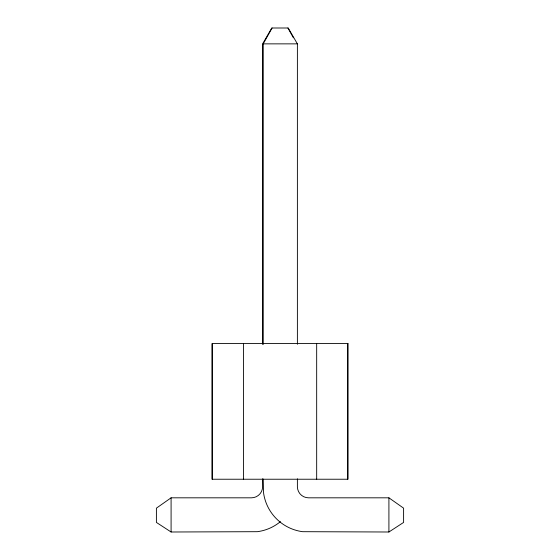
<?xml version="1.0" encoding="UTF-8"?>
<svg xmlns="http://www.w3.org/2000/svg" width="560" height="560" viewBox="0 0 560 560"><rect width="100%" height="100%" fill="white"/><g stroke="black" fill="none" stroke-linecap="round" stroke-linejoin="round"><path stroke-width="0.84" d="M263.207 344.463L263.207 43.862L272.09 28M262.612 478.793L262.612 486.654A11.165 11.165 0 0 1 251.447 497.819L171.087 497.819L156.401 508.158L156.401 522.431L171.087 532L257.376 531.685A45.416 45.416 0 0 0 280.427 521.633M263.207 479.038L263.522 492.583A45.416 45.416 0 0 0 302.624 531.685L388.913 532L403.599 522.431L403.599 508.158L388.913 497.819L308.553 497.819A11.165 11.165 0 0 1 297.388 486.654L297.388 478.793M263.207 43.862L297.388 43.862L297.388 344.295M297.388 43.862L288.211 28L271.789 28L262.612 43.862L262.612 344.295M287.91 28L293.412 37.821M388.913 497.819L388.913 532M347.704 343.581L347.704 479.234M316.673 343.581L316.673 479.234M243.579 343.581L243.579 479.234M212.296 343.581L212.296 479.234M171.087 497.819L171.087 532M347.949 343.581L212.051 343.581L212.051 479.234L347.949 479.234L347.949 343.581"/></g></svg>
